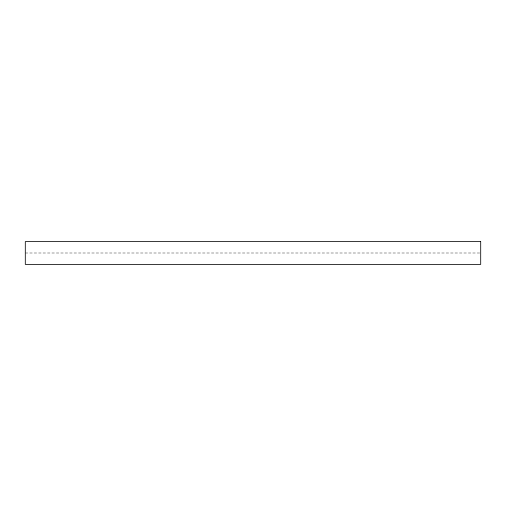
<?xml version="1.0" encoding="UTF-8"?>
<svg xmlns="http://www.w3.org/2000/svg" width="506" height="506" viewBox="0 0 506 506"><rect width="100%" height="100%" fill="white"/><g stroke="black" fill="none" stroke-linecap="round" stroke-linejoin="round"><path stroke-width="0.38" stroke-dasharray="2.53 1.9" d="M25.3 253L479.909 253"/><path stroke-width="0.76" d="M480.7 241.615L25.3 241.615L25.3 264.385L480.7 264.385L480.7 241.615"/></g></svg>
